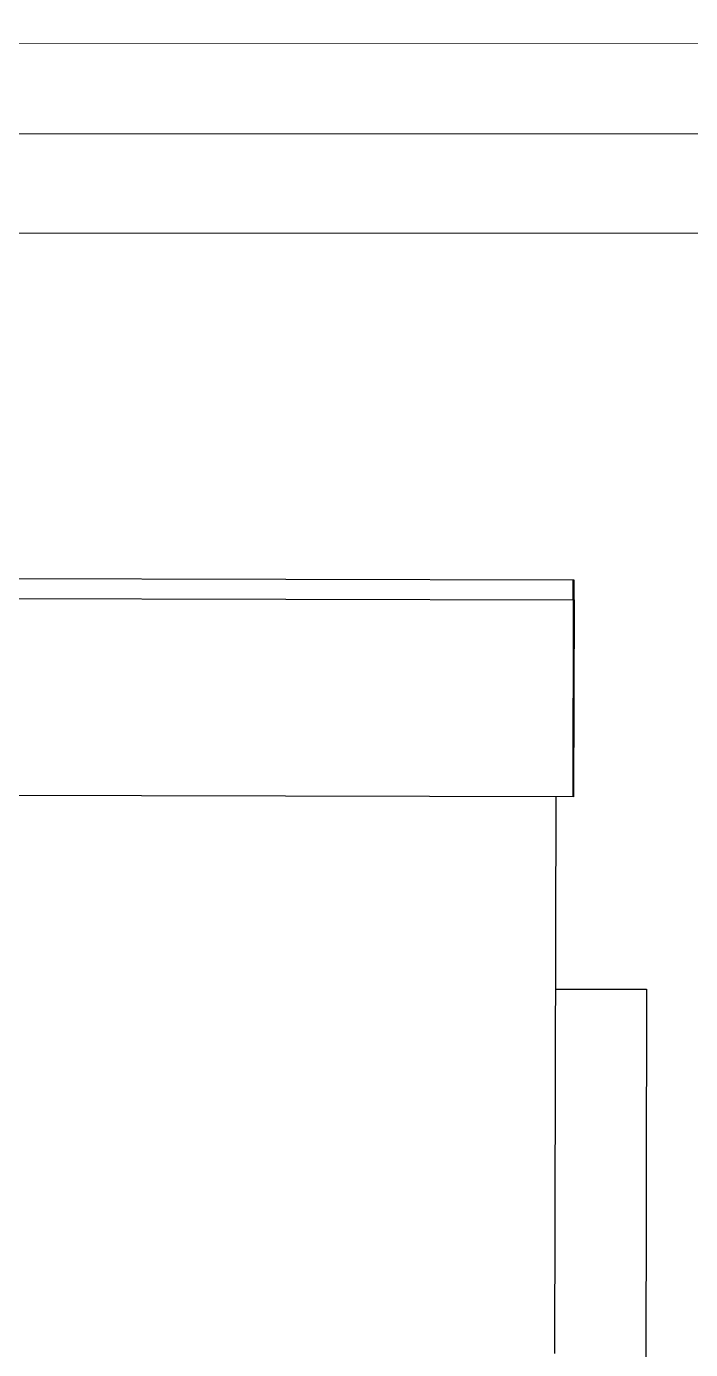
# Paper-space layout 'office1 floor1' of a CAD drawing. Header units: inches. Extents: x 0.3 to 10.8, y 1.4 to 4.2.
# Drawn here: x 0.621 to 0.761, y 3.9075 to 4.1865 of the extents above; entities that cross this region are included whole.
import ezdxf

# ---------------------------------------------------------------- set-up
doc = ezdxf.new("R2010")
doc.units = ezdxf.units.IN
doc.header["$MEASUREMENT"] = 0
doc.layers.get('0').update_dxf_attribs({"lineweight": 0})
doc.layers.add('WALL 1 100', color=250, linetype='Continuous', lineweight=9)
doc.layers.add('провода', color=1, linetype='Continuous', lineweight=5)

psp = doc.layouts.new('office1 floor1')

# ---------------------------------------------------------------- linework, layer by layer
at = {"color": 7, "linetype": 'ByBlock', "lineweight": -2}
for p, q in [((0.73643, 4.06971), (0.52887, 4.07022)), ((0.73623, 4.06564), (0.73624, 4.06979)), ((0.7363, 4.06557), (0.73631, 4.06972)), ((0.73642, 4.06556), (0.73643, 4.06971)), ((0.52886, 4.06607), (0.73642, 4.06556)), ((0.73623, 4.06564), (0.73613, 4.02413)), ((0.7363, 4.06557), (0.7362, 4.02406)), ((0.73642, 4.06556), (0.73632, 4.02405)), ((0.73632, 4.02405), (0.52876, 4.02455)), ((0.73256, 4.02406), (0.73228, 3.90672)), ((0.73246, 3.98353), (0.75171, 3.98349)), ((0.75171, 3.98349), (0.75146, 3.87971))]:
    psp.add_line(p, q, dxfattribs=at)
at = {"layer": 'WALL 1 100', "color": 0}
psp.add_line((0.27958, 4.18254), (5.52404, 4.18647), dxfattribs=at)
psp.add_lwpolyline([(5.52404, 4.14287), (0.31925, 4.14287)], dxfattribs=at)
at = {"layer": 'провода', "color": 1}
psp.add_line((3.74371, 4.16455), (0.29756, 4.16374), dxfattribs=at)

doc.saveas('drawing.dxf')
